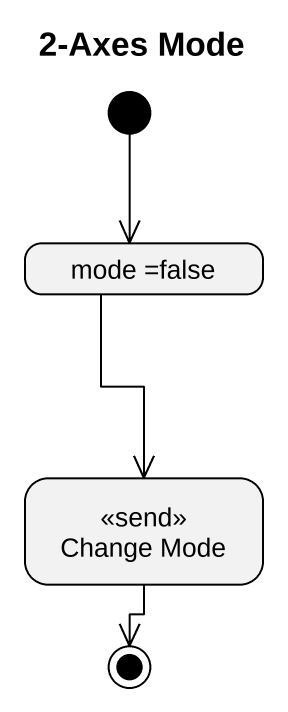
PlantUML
@startuml
title 2-Axes Mode
hide empty description
state "mode =false" as mode_false
state "Change Mode" as Change_Mode <<send>>
[*] --> mode_false
mode_false --> Change_Mode
Change_Mode --> [*]
@enduml
